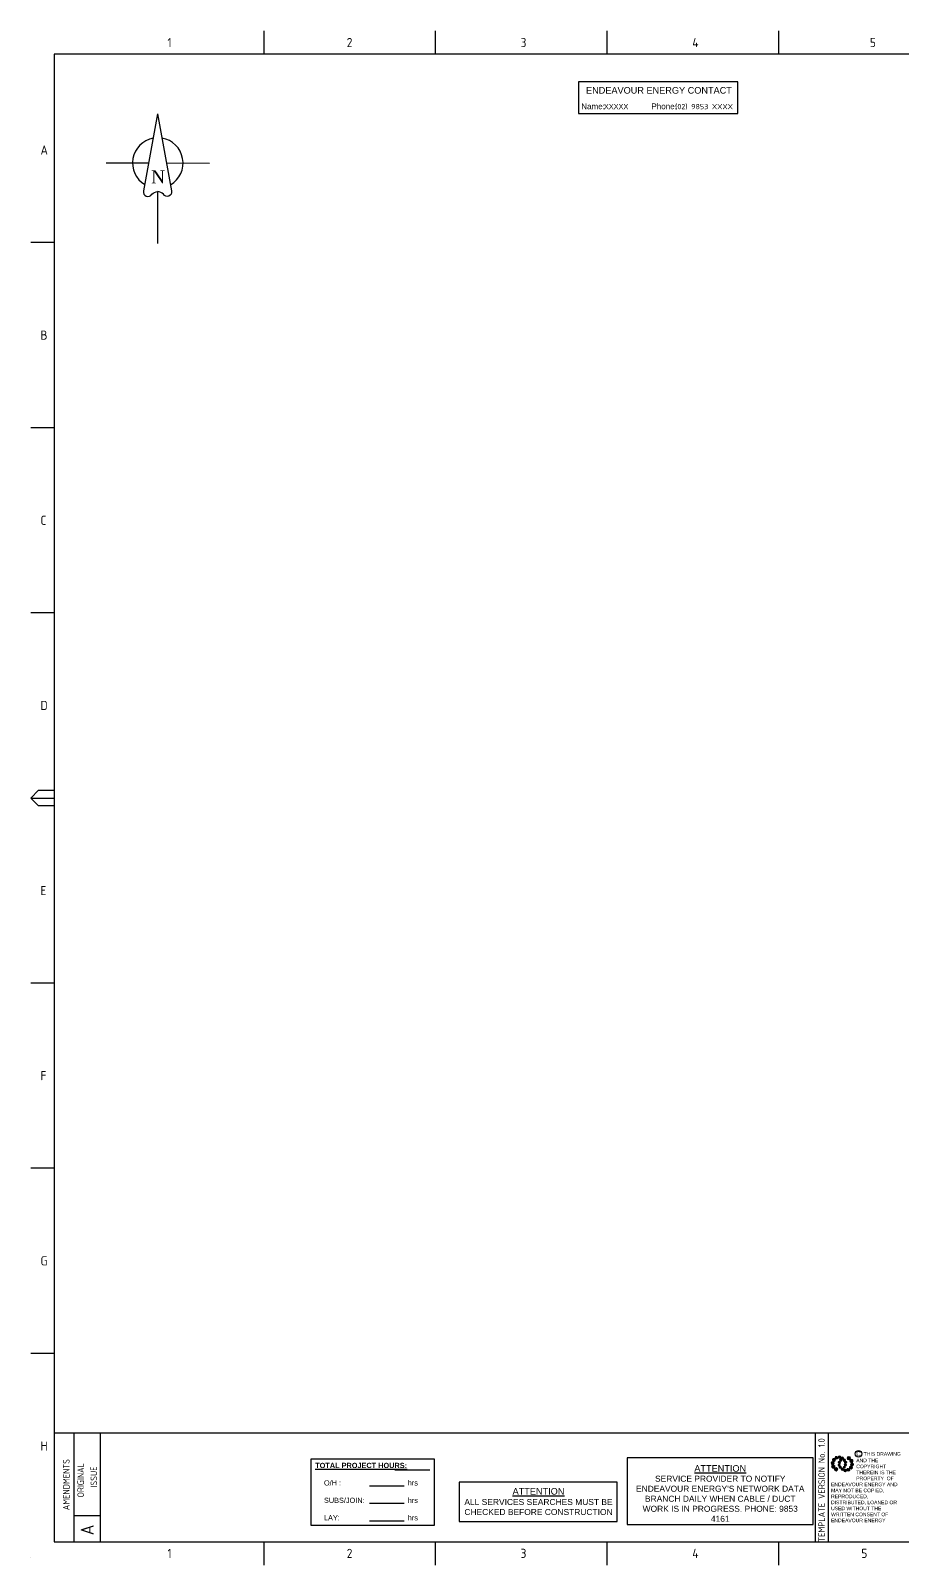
# Paper-space layout 'A1' of a CAD drawing. Header units: metres, sheet in millimetres. Extents: x -9 to 824, y -5 to 581.
# Drawn here: x -9 to 323, y -5 to 581 of the extents above; entities that cross this region are included whole.
import ezdxf
from ezdxf.enums import TextEntityAlignment as Align

# ---------------------------------------------------------------- set-up
doc = ezdxf.new("R2010")
doc.units = ezdxf.units.M
doc.layers.get('0').update_dxf_attribs({"color": 6})
doc.layers.add('Mains_HV_NEW_Hardwired', color=2, linetype='Continuous')
doc.layers.add('Notes', color=7, linetype='Continuous')
doc.styles.add('ARIAL', font='ARIAL.TTF', dxfattribs={"height": 2})
doc.styles.add('iecISOCP', font='isocp.shx')
doc.styles.add('iecNAME', font='TIMES.TTF')
doc.styles.add('IECSYMBOL1', font='isocp.shx')
doc.styles.get("Standard").update_dxf_attribs({"font": 'ARIAL.TTF'})

# ---------------------------------------------------------------- blocks, each defined once
blk = doc.blocks.new('Note_IE Contact')
at = {"linetype": 'ByBlock'}
blk.add_lwpolyline([(0, 0), (60.86, 0), (60.86, 12.14), (0, 12.14)], close=True, dxfattribs=at)
at = {"linetype": 'ByBlock', "style": 'ARIAL'}
for s, p in [('Name:', (1.06, 1.66)), ('Phone:', (27.85, 1.66))]:
    blk.add_text(s, height=2.2, dxfattribs=at).set_placement(p)
at = {"linetype": 'ByBlock', "insert": (30.74, 8.85), "char_height": 2.5, "width": 58.5524, "attachment_point": 5, "style": 'ARIAL'}
blk.add_mtext('ENDEAVOUR ENERGY CONTACT', dxfattribs=at)
at = {"linetype": 'ByBlock', "style": 'ARIAL'}
blk.add_attdef('%%UXXXXXXX', (9.73, 1.66), '', height=2.2, dxfattribs=at)
blk.add_attdef('PHONE', text='', height=2.2, dxfattribs=at).set_placement((59, 1.66), align=Align.RIGHT)
blk = doc.blocks.new('NorthPnt 11(NP11)')
for p, q in [((-19.7, 0.02), (-3.49, 0)), ((3.32, 0), (19.7, -0.02)), ((-0.08, -10.94), (-0.08, -30.8))]:
    blk.add_line(p, q)
for points in [[(-0.08, 18.81), (-5.43, -10.68, 0.877048), (-2.29, -11.9, -0.1543), (-0.08, -10.94, 0.090511)], [(-0.08, 18.81), (5.26, -10.68, -0.877048), (2.13, -11.9, 0.1543), (-0.08, -10.94, -0.090511)]]:
    blk.add_lwpolyline(points, format="xyb")
for start, end in [(100.5988, 238.86433), (300.09942, 80.43745)]:
    blk.add_arc((0, 0), 9.64, start, end)
at = {"color": 7, "style": 'iecNAME'}
blk.add_text('N', height=5.02, dxfattribs=at).set_placement((-2.62, -7.82))
blk = doc.blocks.new('Note_Project Hours')
at = {"layer": 'Notes'}
blk.add_lwpolyline([(0, 25.42), (46.86, 25.42), (46.86, 0), (0, 0)], close=True, dxfattribs=at)
for points in [[(31.87, 21.27), (45.21, 21.27)], [(22.27, 15.15), (35.41, 15.15)], [(22.27, 8.46), (35.41, 8.46)], [(22.27, 1.78), (35.41, 1.78)]]:
    blk.add_lwpolyline(points, dxfattribs=at)
at = {"layer": 'Notes', "insert": (-3.17, 23.9), "char_height": 2, "width": 55.0391, "attachment_point": 1}
blk.add_mtext('{\\fArial|b1|i0|c238|p34;      \\LTOTAL PROJECT HOURS:\\P\\P\\fArial|b0|i0|c238|p34;\\l^IO/H :^I^I^I^Ihrs\\P\\P^ISUBS/JOIN:^I^I^Ihrs\\P\\P\\pi-4,l6,t6;^I^ILAY:   ^I^I^Ihrs}', dxfattribs=at)
blk = doc.blocks.new('Note_Services Searches')
at = {"layer": 'Notes'}
blk.add_lwpolyline([(0, 0), (60.33, 0), (60.33, 15.02), (0, 15.02)], close=True, dxfattribs=at)
at = {"layer": 'Notes', "insert": (30.27, 7.63), "char_height": 2.3, "width": 62.8509, "attachment_point": 5}
blk.add_mtext('{\\fArial|b0|i0|c238|p34;\\H1.087x;\\LATTENTION\\H0.92x;\\P\\lALL SERVICES SEARCHES MUST BE\\PCHECKED BEFORE CONSTRUCTION}', dxfattribs=at)
blk = doc.blocks.new('Note_Notify Integral')
at = {"layer": 'Notes'}
blk.add_lwpolyline([(0, 0), (71, 0), (71, 25.42), (0, 25.42)], close=True, dxfattribs=at)
at = {"layer": 'Notes', "style": 'iecISOCP'}
for s, insert, char_height, width, attachment_point in [("{\\fArial|b0|i0|c0|p34;SERVICE PROVIDER TO NOTIFY ENDEAVOUR ENERGY'S NETWORK DATA BRANCH DAILY WHEN CABLE / DUCT WORK IS IN PROGRESS. PHONE: 9853 4161}", (35.5, 9.82), 2.3, 66.4, 5), ('{\\fArial|b0|i0|c0|p34;\\LATTENTION}', (35.5, 22.68), 2.5, 16.7, 2)]:
    blk.add_mtext(s, dxfattribs=dict(at, insert=insert, char_height=char_height, width=width, attachment_point=attachment_point))
blk = doc.blocks.new('EE_LOGO_SMALL')
at = {"layer": 'Notes'}
h = blk.add_hatch(color=256, dxfattribs=at)
edge = h.paths.add_edge_path()
edge.add_spline(control_points=[(-8.4, 2), (-9.2, 2), (-9.8, 1.4), (-9.8, 0.7), (-9.9, -0.1), (-9.3, -0.7), (-8.6, -0.8), (-7.8, -0.8), (-7.2, -0.2), (-7.1, 0.5), (-7.1, 1.3), (-7.7, 1.9), (-8.4, 2)], knot_values=[0, 0, 0, 0, 1, 1, 1, 2, 2, 2, 3, 3, 3, 4, 4, 4, 4], degree=3, periodic=0)
h = blk.add_hatch(color=256, dxfattribs=at)
edge = h.paths.add_edge_path()
edge.add_spline(control_points=[(-6.8, 4.5), (-7.4, 4.8), (-8.2, 4.6), (-8.6, 4), (-8.9, 3.4), (-8.7, 2.6), (-8.1, 2.2), (-7.5, 1.9), (-6.7, 2.1), (-6.3, 2.7), (-6, 3.3), (-6.2, 4.1), (-6.8, 4.5)], knot_values=[0, 0, 0, 0, 1, 1, 1, 2, 2, 2, 3, 3, 3, 4, 4, 4, 4], degree=3, periodic=0)
h = blk.add_hatch(color=256, dxfattribs=at)
edge = h.paths.add_edge_path()
edge.add_spline(control_points=[(-4.2, 5.9), (-4.6, 6.5), (-5.3, 6.6), (-5.9, 6.3), (-6.4, 5.9), (-6.6, 5.1), (-6.2, 4.6), (-5.9, 4), (-5.1, 3.8), (-4.6, 4.2), (-4, 4.6), (-3.8, 5.3), (-4.2, 5.9)], knot_values=[0, 0, 0, 0, 1, 1, 1, 2, 2, 2, 3, 3, 3, 4, 4, 4, 4], degree=3, periodic=0)
h = blk.add_hatch(color=256, dxfattribs=at)
edge = h.paths.add_edge_path()
edge.add_spline(control_points=[(-1.3, 5.9), (-1.4, 6.5), (-2, 7), (-2.6, 6.9), (-3.3, 6.9), (-3.7, 6.3), (-3.7, 5.6), (-3.6, 5), (-3, 4.5), (-2.4, 4.6), (-1.7, 4.7), (-1.3, 5.2), (-1.3, 5.9)], knot_values=[0, 0, 0, 0, 1, 1, 1, 2, 2, 2, 3, 3, 3, 4, 4, 4, 4], degree=3, periodic=0)
h = blk.add_hatch(color=256, dxfattribs=at)
edge = h.paths.add_edge_path()
edge.add_spline(control_points=[(-2.5, 2.1), (-3, 2.2), (-3.5, 1.9), (-3.6, 1.3), (-3.7, 0.8), (-3.4, 0.3), (-2.9, 0.2), (-2.4, 0.1), (-1.9, 0.4), (-1.8, 0.9), (-1.7, 1.5), (-2, 2), (-2.5, 2.1)], knot_values=[0, 0, 0, 0, 1, 1, 1, 2, 2, 2, 3, 3, 3, 4, 4, 4, 4], degree=3, periodic=0)
h = blk.add_hatch(color=256, dxfattribs=at)
edge = h.paths.add_edge_path()
edge.add_spline(control_points=[(1, 4.9), (1, 4.3), (0.5, 3.8), (-0.1, 3.8), (-0.7, 3.8), (-1.2, 4.3), (-1.2, 4.9), (-1.2, 5.5), (-0.7, 6), (-0.1, 6), (0.5, 6), (1, 5.5), (1, 4.9)], knot_values=[0, 0, 0, 0, 1, 1, 1, 2, 2, 2, 3, 3, 3, 4, 4, 4, 4], degree=3, periodic=0)
edge = h.paths.add_edge_path()
edge.add_spline(control_points=[(-1.4, 4), (-1.9, 4.1), (-2.4, 3.8), (-2.5, 3.3), (-2.6, 2.7), (-2.3, 2.2), (-1.8, 2.1), (-1.3, 2), (-0.7, 2.3), (-0.6, 2.9), (-0.5, 3.4), (-0.9, 3.9), (-1.4, 4)], knot_values=[0, 0, 0, 0, 1, 1, 1, 2, 2, 2, 3, 3, 3, 4, 4, 4, 4], degree=3, periodic=0)
h = blk.add_hatch(color=256, dxfattribs=at)
edge = h.paths.add_edge_path()
edge.add_spline(control_points=[(2.3, 2.4), (2.8, 2.8), (2.8, 3.4), (2.4, 3.9), (2, 4.3), (1.4, 4.3), (0.9, 3.9), (0.5, 3.6), (0.5, 2.9), (0.9, 2.5), (1.2, 2), (1.9, 2), (2.3, 2.4)], knot_values=[0, 0, 0, 0, 1, 1, 1, 2, 2, 2, 3, 3, 3, 4, 4, 4, 4], degree=3, periodic=0)
edge = h.paths.add_edge_path()
edge.add_spline(control_points=[(1, 4.9), (1, 4.3), (0.5, 3.8), (-0.1, 3.8), (-0.7, 3.8), (-1.2, 4.3), (-1.2, 4.9), (-1.2, 5.5), (-0.7, 6), (-0.1, 6), (0.5, 6), (1, 5.5), (1, 4.9)], knot_values=[0, 0, 0, 0, 1, 1, 1, 2, 2, 2, 3, 3, 3, 4, 4, 4, 4], degree=3, periodic=0)
h = blk.add_hatch(color=256, dxfattribs=at)
edge = h.paths.add_edge_path()
edge.add_spline(control_points=[(1, 4.9), (1, 4.3), (0.5, 3.8), (-0.1, 3.8), (-0.7, 3.8), (-1.2, 4.3), (-1.2, 4.9), (-1.2, 5.5), (-0.7, 6), (-0.1, 6), (0.5, 6), (1, 5.5), (1, 4.9)], knot_values=[0, 0, 0, 0, 1, 1, 1, 2, 2, 2, 3, 3, 3, 4, 4, 4, 4], degree=3, periodic=0)
edge = h.paths.add_edge_path(flags=16)
edge.add_spline(control_points=[(1, 4.9), (1, 4.3), (0.5, 3.8), (-0.1, 3.8), (-0.7, 3.8), (-1.2, 4.3), (-1.2, 4.9), (-1.2, 5.5), (-0.7, 6), (-0.1, 6), (0.5, 6), (1, 5.5), (1, 4.9)], knot_values=[0, 0, 0, 0, 1, 1, 1, 2, 2, 2, 3, 3, 3, 4, 4, 4, 4], degree=3, periodic=0)
h = blk.add_hatch(color=256, dxfattribs=at)
edge = h.paths.add_edge_path()
edge.add_spline(control_points=[(3, 0.2), (3.5, 0.3), (3.8, 0.9), (3.7, 1.4), (3.6, 1.9), (3, 2.3), (2.5, 2.1), (1.9, 2), (1.6, 1.4), (1.8, 0.9), (1.9, 0.4), (2.5, 0.1), (3, 0.2)], knot_values=[0, 0, 0, 0, 1, 1, 1, 2, 2, 2, 3, 3, 3, 4, 4, 4, 4], degree=3, periodic=0)
h = blk.add_hatch(color=256, dxfattribs=at)
edge = h.paths.add_edge_path()
edge.add_spline(control_points=[(7, 4.9), (7, 4), (6.3, 3.4), (5.5, 3.4), (4.6, 3.4), (4, 4), (4, 4.9), (4, 5.7), (4.6, 6.4), (5.5, 6.4), (6.3, 6.4), (7, 5.7), (7, 4.9)], knot_values=[0, 0, 0, 0, 1, 1, 1, 2, 2, 2, 3, 3, 3, 4, 4, 4, 4], degree=3, periodic=0)
h = blk.add_hatch(color=256, dxfattribs=at)
edge = h.paths.add_edge_path()
edge.add_spline(control_points=[(8.4, 1.1), (9.1, 1.5), (9.4, 2.3), (9.1, 3), (8.8, 3.7), (7.9, 4.1), (7.2, 3.8), (6.5, 3.4), (6.2, 2.6), (6.5, 1.9), (6.8, 1.2), (7.7, 0.8), (8.4, 1.1)], knot_values=[0, 0, 0, 0, 1, 1, 1, 2, 2, 2, 3, 3, 3, 4, 4, 4, 4], degree=3, periodic=0)
h = blk.add_hatch(color=256, dxfattribs=at)
edge = h.paths.add_edge_path()
edge.add_spline(control_points=[(8.3, -1.9), (9, -1.9), (9.7, -1.4), (9.7, -0.6), (9.7, 0.1), (9.2, 0.8), (8.4, 0.8), (7.7, 0.8), (7, 0.3), (7, -0.5), (6.9, -1.2), (7.5, -1.9), (8.3, -1.9)], knot_values=[0, 0, 0, 0, 1, 1, 1, 2, 2, 2, 3, 3, 3, 4, 4, 4, 4], degree=3, periodic=0)
h = blk.add_hatch(color=256, dxfattribs=at)
edge = h.paths.add_edge_path()
edge.add_spline(control_points=[(-8.5, -1.1), (-9.2, -1.4), (-9.6, -2.3), (-9.3, -3), (-8.9, -3.7), (-8.1, -4), (-7.4, -3.7), (-6.7, -3.4), (-6.3, -2.5), (-6.6, -1.8), (-7, -1.1), (-7.8, -0.8), (-8.5, -1.1)], knot_values=[0, 0, 0, 0, 1, 1, 1, 2, 2, 2, 3, 3, 3, 4, 4, 4, 4], degree=3, periodic=0)
h = blk.add_hatch(color=256, dxfattribs=at)
edge = h.paths.add_edge_path()
edge.add_spline(control_points=[(-7.1, -4.8), (-7.1, -4), (-6.5, -3.3), (-5.6, -3.3), (-4.8, -3.3), (-4.1, -4), (-4.1, -4.8), (-4.1, -5.7), (-4.8, -6.3), (-5.6, -6.3), (-6.5, -6.3), (-7.1, -5.7), (-7.1, -4.8)], knot_values=[0, 0, 0, 0, 1, 1, 1, 2, 2, 2, 3, 3, 3, 4, 4, 4, 4], degree=3, periodic=0)
h = blk.add_hatch(color=256, dxfattribs=at)
edge = h.paths.add_edge_path()
edge.add_spline(control_points=[(-3.1, -0.2), (-3.7, -0.3), (-4, -0.8), (-3.8, -1.4), (-3.7, -1.9), (-3.2, -2.2), (-2.6, -2.1), (-2.1, -1.9), (-1.8, -1.4), (-1.9, -0.9), (-2.1, -0.3), (-2.6, 0), (-3.1, -0.2)], knot_values=[0, 0, 0, 0, 1, 1, 1, 2, 2, 2, 3, 3, 3, 4, 4, 4, 4], degree=3, periodic=0)
h = blk.add_hatch(color=256, dxfattribs=at)
edge = h.paths.add_edge_path()
edge.add_spline(control_points=[(-2.5, -2.3), (-2.9, -2.7), (-3, -3.4), (-2.6, -3.8), (-2.2, -4.2), (-1.5, -4.3), (-1.1, -3.9), (-0.7, -3.5), (-0.6, -2.8), (-1, -2.4), (-1.4, -2), (-2, -1.9), (-2.5, -2.3)], knot_values=[0, 0, 0, 0, 1, 1, 1, 2, 2, 2, 3, 3, 3, 4, 4, 4, 4], degree=3, periodic=0)
h = blk.add_hatch(color=256, dxfattribs=at)
edge = h.paths.add_edge_path()
edge.add_spline(control_points=[(-1.2, -4.8), (-1.2, -4.2), (-0.7, -3.7), (-0.1, -3.7), (0.5, -3.7), (1, -4.2), (1, -4.8), (1, -5.4), (0.5, -5.9), (-0.1, -5.9), (-0.7, -5.9), (-1.2, -5.4), (-1.2, -4.8)], knot_values=[0, 0, 0, 0, 1, 1, 1, 2, 2, 2, 3, 3, 3, 4, 4, 4, 4], degree=3, periodic=0)
h = blk.add_hatch(color=256, dxfattribs=at)
edge = h.paths.add_edge_path()
edge.add_spline(control_points=[(1.2, -3.9), (1.7, -4.1), (2.2, -3.7), (2.3, -3.2), (2.5, -2.7), (2.1, -2.2), (1.6, -2.1), (1.1, -2), (0.6, -2.3), (0.5, -2.8), (0.4, -3.3), (0.7, -3.8), (1.2, -3.9)], knot_values=[0, 0, 0, 0, 1, 1, 1, 2, 2, 2, 3, 3, 3, 4, 4, 4, 4], degree=3, periodic=0)
h = blk.add_hatch(color=256, dxfattribs=at)
edge = h.paths.add_edge_path()
edge.add_spline(control_points=[(1.2, -5.8), (1.3, -6.5), (1.8, -6.9), (2.5, -6.9), (3.1, -6.8), (3.6, -6.2), (3.5, -5.6), (3.4, -5), (2.9, -4.5), (2.2, -4.6), (1.6, -4.6), (1.1, -5.2), (1.2, -5.8)], knot_values=[0, 0, 0, 0, 1, 1, 1, 2, 2, 2, 3, 3, 3, 4, 4, 4, 4], degree=3, periodic=0)
h = blk.add_hatch(color=256, dxfattribs=at)
edge = h.paths.add_edge_path()
edge.add_spline(control_points=[(2.4, -2), (2.9, -2.1), (3.4, -1.8), (3.5, -1.3), (3.6, -0.8), (3.3, -0.3), (2.8, -0.2), (2.2, -0.1), (1.7, -0.4), (1.6, -0.9), (1.5, -1.4), (1.8, -1.9), (2.4, -2)], knot_values=[0, 0, 0, 0, 1, 1, 1, 2, 2, 2, 3, 3, 3, 4, 4, 4, 4], degree=3, periodic=0)
h = blk.add_hatch(color=256, dxfattribs=at)
edge = h.paths.add_edge_path()
edge.add_spline(control_points=[(4, -5.8), (4.4, -6.4), (5.2, -6.6), (5.7, -6.2), (6.3, -5.8), (6.5, -5.1), (6.1, -4.5), (5.7, -4), (5, -3.8), (4.4, -4.2), (3.8, -4.5), (3.7, -5.3), (4, -5.8)], knot_values=[0, 0, 0, 0, 1, 1, 1, 2, 2, 2, 3, 3, 3, 4, 4, 4, 4], degree=3, periodic=0)
h = blk.add_hatch(color=256, dxfattribs=at)
edge = h.paths.add_edge_path()
edge.add_spline(control_points=[(6.7, -4.4), (7.3, -4.8), (8.1, -4.6), (8.4, -4), (8.8, -3.3), (8.6, -2.6), (8, -2.2), (7.3, -1.8), (6.6, -2.1), (6.2, -2.7), (5.8, -3.3), (6, -4.1), (6.7, -4.4)], knot_values=[0, 0, 0, 0, 1, 1, 1, 2, 2, 2, 3, 3, 3, 4, 4, 4, 4], degree=3, periodic=0)
at = {"layer": 'Notes', "lineweight": 0}
for points in [[(1.8, 2.1), (1.8, 2.1)], [(-2, -2.1), (-2, -2.1)]]:
    blk.add_lwpolyline(points, dxfattribs=at)
for points in [[(-8.4, 2), (-9.2, 2), (-9.8, 1.4), (-9.8, 0.7), (-9.9, -0.1), (-9.3, -0.7), (-8.6, -0.8), (-7.8, -0.8), (-7.2, -0.2), (-7.1, 0.5), (-7.1, 1.3), (-7.7, 1.9), (-8.4, 2)], [(-6.8, 4.5), (-7.4, 4.8), (-8.2, 4.6), (-8.6, 4), (-8.9, 3.4), (-8.7, 2.6), (-8.1, 2.2), (-7.5, 1.9), (-6.7, 2.1), (-6.3, 2.7), (-6, 3.3), (-6.2, 4.1), (-6.8, 4.5)], [(-4.2, 5.9), (-4.6, 6.5), (-5.3, 6.6), (-5.9, 6.3), (-6.4, 5.9), (-6.6, 5.1), (-6.2, 4.6), (-5.9, 4), (-5.1, 3.8), (-4.6, 4.2), (-4, 4.6), (-3.8, 5.3), (-4.2, 5.9)], [(-1.3, 5.9), (-1.4, 6.5), (-2, 7), (-2.6, 6.9), (-3.3, 6.9), (-3.7, 6.3), (-3.7, 5.6), (-3.6, 5), (-3, 4.5), (-2.4, 4.6), (-1.7, 4.7), (-1.3, 5.2), (-1.3, 5.9)], [(-2.5, 2.1), (-3, 2.2), (-3.5, 1.9), (-3.6, 1.3), (-3.7, 0.8), (-3.4, 0.3), (-2.9, 0.2), (-2.4, 0.1), (-1.9, 0.4), (-1.8, 0.9), (-1.7, 1.5), (-2, 2), (-2.5, 2.1)], [(-1.4, 4), (-1.9, 4.1), (-2.4, 3.8), (-2.5, 3.3), (-2.6, 2.7), (-2.3, 2.2), (-1.8, 2.1), (-1.3, 2), (-0.7, 2.3), (-0.6, 2.9), (-0.5, 3.4), (-0.9, 3.9), (-1.4, 4)], [(1, 4.9), (1, 4.3), (0.5, 3.8), (-0.1, 3.8), (-0.7, 3.8), (-1.2, 4.3), (-1.2, 4.9), (-1.2, 5.5), (-0.7, 6), (-0.1, 6), (0.5, 6), (1, 5.5), (1, 4.9)], [(1, 4.9), (1, 4.3), (0.5, 3.8), (-0.1, 3.8), (-0.7, 3.8), (-1.2, 4.3), (-1.2, 4.9), (-1.2, 5.5), (-0.7, 6), (-0.1, 6), (0.5, 6), (1, 5.5), (1, 4.9)], [(2.3, 2.4), (2.8, 2.8), (2.8, 3.4), (2.4, 3.9), (2, 4.3), (1.4, 4.3), (0.9, 3.9), (0.5, 3.6), (0.5, 2.9), (0.9, 2.5), (1.2, 2), (1.9, 2), (2.3, 2.4)], [(3, 0.2), (3.5, 0.3), (3.8, 0.9), (3.7, 1.4), (3.6, 1.9), (3, 2.3), (2.5, 2.1), (1.9, 2), (1.6, 1.4), (1.8, 0.9), (1.9, 0.4), (2.5, 0.1), (3, 0.2)], [(7, 4.9), (7, 4), (6.3, 3.4), (5.5, 3.4), (4.6, 3.4), (4, 4), (4, 4.9), (4, 5.7), (4.6, 6.4), (5.5, 6.4), (6.3, 6.4), (7, 5.7), (7, 4.9)], [(8.4, 1.1), (9.1, 1.5), (9.4, 2.3), (9.1, 3), (8.8, 3.7), (7.9, 4.1), (7.2, 3.8), (6.5, 3.4), (6.2, 2.6), (6.5, 1.9), (6.8, 1.2), (7.7, 0.8), (8.4, 1.1)], [(8.3, -1.9), (9, -1.9), (9.7, -1.4), (9.7, -0.6), (9.7, 0.1), (9.2, 0.8), (8.4, 0.8), (7.7, 0.8), (7, 0.3), (7, -0.5), (6.9, -1.2), (7.5, -1.9), (8.3, -1.9)], [(-8.5, -1.1), (-9.2, -1.4), (-9.6, -2.3), (-9.3, -3), (-8.9, -3.7), (-8.1, -4), (-7.4, -3.7), (-6.7, -3.4), (-6.3, -2.5), (-6.6, -1.8), (-7, -1.1), (-7.8, -0.8), (-8.5, -1.1)], [(-7.1, -4.8), (-7.1, -4), (-6.5, -3.3), (-5.6, -3.3), (-4.8, -3.3), (-4.1, -4), (-4.1, -4.8), (-4.1, -5.7), (-4.8, -6.3), (-5.6, -6.3), (-6.5, -6.3), (-7.1, -5.7), (-7.1, -4.8)], [(-3.1, -0.2), (-3.7, -0.3), (-4, -0.8), (-3.8, -1.4), (-3.7, -1.9), (-3.2, -2.2), (-2.6, -2.1), (-2.1, -1.9), (-1.8, -1.4), (-1.9, -0.9), (-2.1, -0.3), (-2.6, 0), (-3.1, -0.2)], [(-2.5, -2.3), (-2.9, -2.7), (-3, -3.4), (-2.6, -3.8), (-2.2, -4.2), (-1.5, -4.3), (-1.1, -3.9), (-0.7, -3.5), (-0.6, -2.8), (-1, -2.4), (-1.4, -2), (-2, -1.9), (-2.5, -2.3)], [(-1.2, -4.8), (-1.2, -4.2), (-0.7, -3.7), (-0.1, -3.7), (0.5, -3.7), (1, -4.2), (1, -4.8), (1, -5.4), (0.5, -5.9), (-0.1, -5.9), (-0.7, -5.9), (-1.2, -5.4), (-1.2, -4.8)], [(1.2, -3.9), (1.7, -4.1), (2.2, -3.7), (2.3, -3.2), (2.5, -2.7), (2.1, -2.2), (1.6, -2.1), (1.1, -2), (0.6, -2.3), (0.5, -2.8), (0.4, -3.3), (0.7, -3.8), (1.2, -3.9)], [(1.2, -5.8), (1.3, -6.5), (1.8, -6.9), (2.5, -6.9), (3.1, -6.8), (3.6, -6.2), (3.5, -5.6), (3.4, -5), (2.9, -4.5), (2.2, -4.6), (1.6, -4.6), (1.1, -5.2), (1.2, -5.8)], [(2.4, -2), (2.9, -2.1), (3.4, -1.8), (3.5, -1.3), (3.6, -0.8), (3.3, -0.3), (2.8, -0.2), (2.2, -0.1), (1.7, -0.4), (1.6, -0.9), (1.5, -1.4), (1.8, -1.9), (2.4, -2)], [(4, -5.8), (4.4, -6.4), (5.2, -6.6), (5.7, -6.2), (6.3, -5.8), (6.5, -5.1), (6.1, -4.5), (5.7, -4), (5, -3.8), (4.4, -4.2), (3.8, -4.5), (3.7, -5.3), (4, -5.8)], [(6.7, -4.4), (7.3, -4.8), (8.1, -4.6), (8.4, -4), (8.8, -3.3), (8.6, -2.6), (8, -2.2), (7.3, -1.8), (6.6, -2.1), (6.2, -2.7), (5.8, -3.3), (6, -4.1), (6.7, -4.4)]]:
    blk.add_open_spline(points, degree=3, knots=[0, 0, 0, 0, 1, 1, 1, 2, 2, 2, 3, 3, 3, 4, 4, 4, 4], dxfattribs=at)
blk = doc.blocks.new('EE_COPYRIGHT_A1')
at = {"layer": 'Notes'}
blk.add_circle((9.53, -0.82), 1.15, dxfattribs=at)
at = {"xscale": 0.4, "yscale": 0.4, "zscale": 0.4}
blk.add_blockref('EE_LOGO_SMALL', (3.96, -4.29), dxfattribs=at)
at = {"layer": 'Notes', "insert": (0, 0), "char_height": 1.25, "width": 24.1208, "attachment_point": 1, "style": 'ARIAL'}
blk.add_mtext('\\pt8.75;               ^I{\\H1.2x;C } THIS DRAWING\\P\\pi-8.75,l8.75,t8.75,20;       ^IAND THE ^I\\P\\pi0,t8.75;COPYRIGHT\\P\\pi-8.75,t1.25,8.75;^I^ITHEREIN IS THE PROPERTY  OF \\P\\pi0,l0,t1.25;ENDEAVOUR ENERGY AND MAY NOT BE COPIED, REPRODUCED, DISTRIBUTED, LOANED OR USED WITHOUT THE WRITTEN CONSENT OF ENDEAVOUR ENERGY', dxfattribs=at)
blk = doc.blocks.new('A1_FRAME_TITLE')
at = {"layer": 'Notes', "linetype": 'Continuous'}
for p, q in [((89.14, 574.39), (89.14, 583.39)), ((154.65, 574.39), (154.65, 583.39)), ((220.16, 574.39), (220.16, 583.39)), ((285.67, 574.39), (285.67, 583.39)), ((9, 502.43), (0, 502.43)), ((8.99, 431.68), (0, 431.68)), ((8.99, 360.93), (0, 360.93)), ((0, 290.18), (3, 293.18)), ((0, 290.18), (9, 290.18)), ((3, 287.18), (0, 290.18)), ((3, 293.18), (8.99, 293.18)), ((8.99, 287.18), (3, 287.18)), ((9, 219.43), (0, 219.43)), ((9, 148.68), (0, 148.68)), ((9, 77.93), (0, 77.93)), ((89.14, -3.03), (89.14, 5.97)), ((154.65, -3.03), (154.65, 5.97)), ((220.16, -3.03), (220.16, 5.97)), ((285.67, -3.03), (285.67, 5.97))]:
    blk.add_line(p, q, dxfattribs=at)
at = {"layer": 'Notes', "color": 3, "linetype": 'Continuous'}
for p, q in [((9, 574.39), (9, 5.97)), ((16.59, 5.97), (16.59, 47.62)), ((26.59, 5.97), (26.59, 47.62)), ((299.54, 47.62), (299.54, 5.97)), ((304.54, 47.62), (304.54, 5.97)), ((16.59, 15.97), (26.59, 15.97))]:
    blk.add_line(p, q, dxfattribs=at)
at = {"layer": 'Notes', "color": 3, "linetype": 'Continuous', "flags": 128}
for points in [[(149.5, 574.39), (9, 574.39)], [(824.37, 574.39), (149.5, 574.39)], [(9, 47.62), (123.8, 47.62)], [(123.8, 47.62), (824.37, 47.62)], [(9, 5.97), (123.8, 5.97)], [(123.8, 5.97), (824.37, 5.97)]]:
    blk.add_lwpolyline(points, dxfattribs=at)
at = {"layer": 'Notes', "xscale": 1.1, "yscale": 1.1, "zscale": 1.1}
blk.add_blockref('EE_COPYRIGHT_A1', (305.65, 40.49), dxfattribs=at)
at = {"layer": 'Notes', "color": 7, "style": 'iecISOCP'}
for s, p in [('1', (52.24, 577.12)), ('2', (120.7, 577.12)), ('3', (187.09, 577.12)), ('4', (252.67, 577.12)), ('5', (320.5, 577.12)), ('A', (3.74, 536.06)), ('B', (3.74, 465.31)), ('C', (3.74, 394.56)), ('D', (3.74, 323.81)), ('E', (3.74, 253.06)), ('F', (3.74, 182.31)), ('G', (3.74, 111.56)), ('H', (3.74, 40.81)), ('1', (52.24, -0.22)), ('2', (120.7, -0.22)), ('3', (187.09, -0.2)), ('4', (252.67, -0.22)), ('5', (317.21, -0.22))]:
    blk.add_text(s, height=3.5, dxfattribs=at).set_placement(p)
for s, height, p in [('AMENDMENTS', 2.5, (14.84, 18.02)), ('ORIGINAL', 2.5, (20.34, 22.94)), ('ISSUE', 2.5, (25.34, 26.69)), ('A', 5, (24.09, 8.47))]:
    blk.add_text(s, height=height, rotation=90, dxfattribs=at).set_placement(p)
blk.add_text('TEMPLATE VERSION No.', height=2.5, rotation=90, dxfattribs=at).set_placement((302.04, 5.97), align=Align.MIDDLE_LEFT)
at = {"layer": 'Notes', "color": 7, "style": 'iecISOCP', "flags": 8}
blk.add_attdef('VERSION_NO', text='', height=2.5, rotation=90, dxfattribs=at).set_placement((302.04, 43.81), align=Align.MIDDLE_CENTER)
at = {"layer": 'Notes', "color": 7, "style": 'iecISOCP'}
for tag, p in [('CAP_NO', (513.19, 43.46)), ('IE_NUM', (513.05, 37.81)), ('REF_No_1', (335.24, 32.31)), ('REF_1', (362.52, 32.31)), ('GEN_WO', (441.71, 31.76)), ('HV_SWITCH', (513.46, 32.16)), ('REF_No_2', (335.24, 26.31)), ('REF_2', (362.52, 26.31)), ('OH_WO', (441.71, 25.81)), ('UBD_REF', (513.05, 25.83)), ('REF_No_3', (335.24, 20.31)), ('REF_3', (362.52, 20.31)), ('UG_WO', (441.71, 20.05)), ('GIS_MAP_No', (513.05, 20.04)), ('REF_No_4', (335.24, 14.31)), ('REF_4', (362.52, 14.31)), ('SUB_WO', (441.71, 13.81)), ('HV_OP_DIAG', (513.33, 14.2)), ('LGA', (512.95, 7.78))]:
    blk.add_attdef(tag, p, '', height=2.5, dxfattribs=at)
at = {"layer": 'Notes', "style": 'iecISOCP'}
for tag, p in [('T1', (684.37, 39.47)), ('T2', (684.37, 34.35)), ('T3', (684.37, 28.92)), ('T4', (684.37, 23.66)), ('T5', (684.37, 18.23)), ('T6', (684.37, 12.97))]:
    blk.add_attdef(tag, text='', height=3.5, dxfattribs=at).set_placement(p, align=Align.CENTER)
at = {"layer": 'Notes', "color": 7, "style": 'iecISOCP'}
for tag, p in [('scale', (567.76, 33.27)), ('DRAWN', (567.76, 24.93)), ('DATE', (567.76, 16.88)), ("CH'D", (567.57, 8.77)), ('DESIGN', (605.62, 9.15))]:
    blk.add_attdef(tag, text='', height=2.5, dxfattribs=at).set_placement(p, align=Align.CENTER)
at = {"layer": 'Notes', "color": 4, "style": 'iecISOCP'}
blk.add_attdef('NUM', text='', height=7, dxfattribs=at).set_placement((792.37, 20.12), align=Align.MIDDLE_CENTER)
at = {"layer": 'Notes', "color": 1, "style": 'iecISOCP'}
blk.add_attdef('REV', text='', height=5, dxfattribs=at).set_placement((820.05, 17.1), align=Align.CENTER)
at = {"layer": 'Notes', "color": 7, "style": 'iecISOCP'}
for tag, p in [('NS', (790.71, 8.12)), ('SHTS', (805.41, 8.12))]:
    blk.add_attdef(tag, text='', height=2.5, dxfattribs=at).set_placement(p, align=Align.MIDDLE)
at = {"layer": 'Notes', "style": 'iecISOCP'}
blk.add_attdef('ExportID', (9.08, 2.39), '', height=2.5, dxfattribs=at)
at = {"layer": 'Notes', "style": 'iecISOCP', "flags": 1}
for tag, p in [('ProjectType', (14.17, -26.8)), ('ProjectNumber', (23.56, -26.82)), ('DrawingNumber', (35.51, -26.8)), ('ProjectDescription', (47.56, -26.83)), ('ExportDate', (60.28, -26.79)), ('ExportUserName', (69.15, -26.8)), ('DesignerCompanyName', (81.48, -26.79)), ('ExportAreaOfInterest', (97.1, -26.81)), ('GIS_SUCCESS', (112, -26.78)), ('CAD_SUCCESS', (121.79, -26.78)), ('DEPOTCODE', (132.11, -26.88)), ('ExportCategories', (140.08, -26.8)), ('Comments', (154.38, -26.88))]:
    blk.add_attdef(tag, p, '', height=1, dxfattribs=at)

psp = doc.layouts.new('A1')

# ---------------------------------------------------------------- linework, layer by layer
at = {"flags": 128}
psp.add_lwpolyline([(-9.08, -2.39), (-9.08, -2.39)], dxfattribs=at)

# ---------------------------------------------------------------- block references
at = {"layer": 'Mains_HV_NEW_Hardwired'}
ref = psp.add_blockref('A1_FRAME_TITLE', (-9.08, -2.39), dxfattribs=at)
ref.add_attrib('VERSION_NO', '1.0', dxfattribs={"layer": 'Notes', "color": 7, "height": 2.5, "rotation": 90, "style": 'iecISOCP'}).set_placement((292.96, 41.42), align=Align.MIDDLE_CENTER)
at = {"layer": 'Notes'}
ref = psp.add_blockref('Note_IE Contact', (200.1, 549.34), dxfattribs=at)
ref.add_attrib('%%UXXXXXXX', 'XXXXX   ', (209.83, 551), dxfattribs={"layer": '0', "linetype": 'ByBlock', "height": 2, "style": 'ARIAL'})
ref.add_attrib('PHONE', '(02) 9853 XXXX', dxfattribs={"layer": '0', "linetype": 'ByBlock', "height": 2, "style": 'IECSYMBOL1'}).set_placement((259.1, 551), align=Align.RIGHT)
psp.add_blockref('NorthPnt 11(NP11)', (39.45, 530.45), dxfattribs=at)
at = {"layer": 'Notes', "color": 7}
for name, p in [('Note_Project Hours', (98.08, 9.85)), ('Note_Notify Integral', (218.75, 10.18)), ('Note_Services Searches', (154.57, 11.31))]:
    psp.add_blockref(name, p, dxfattribs=at)

doc.saveas('drawing.dxf')
